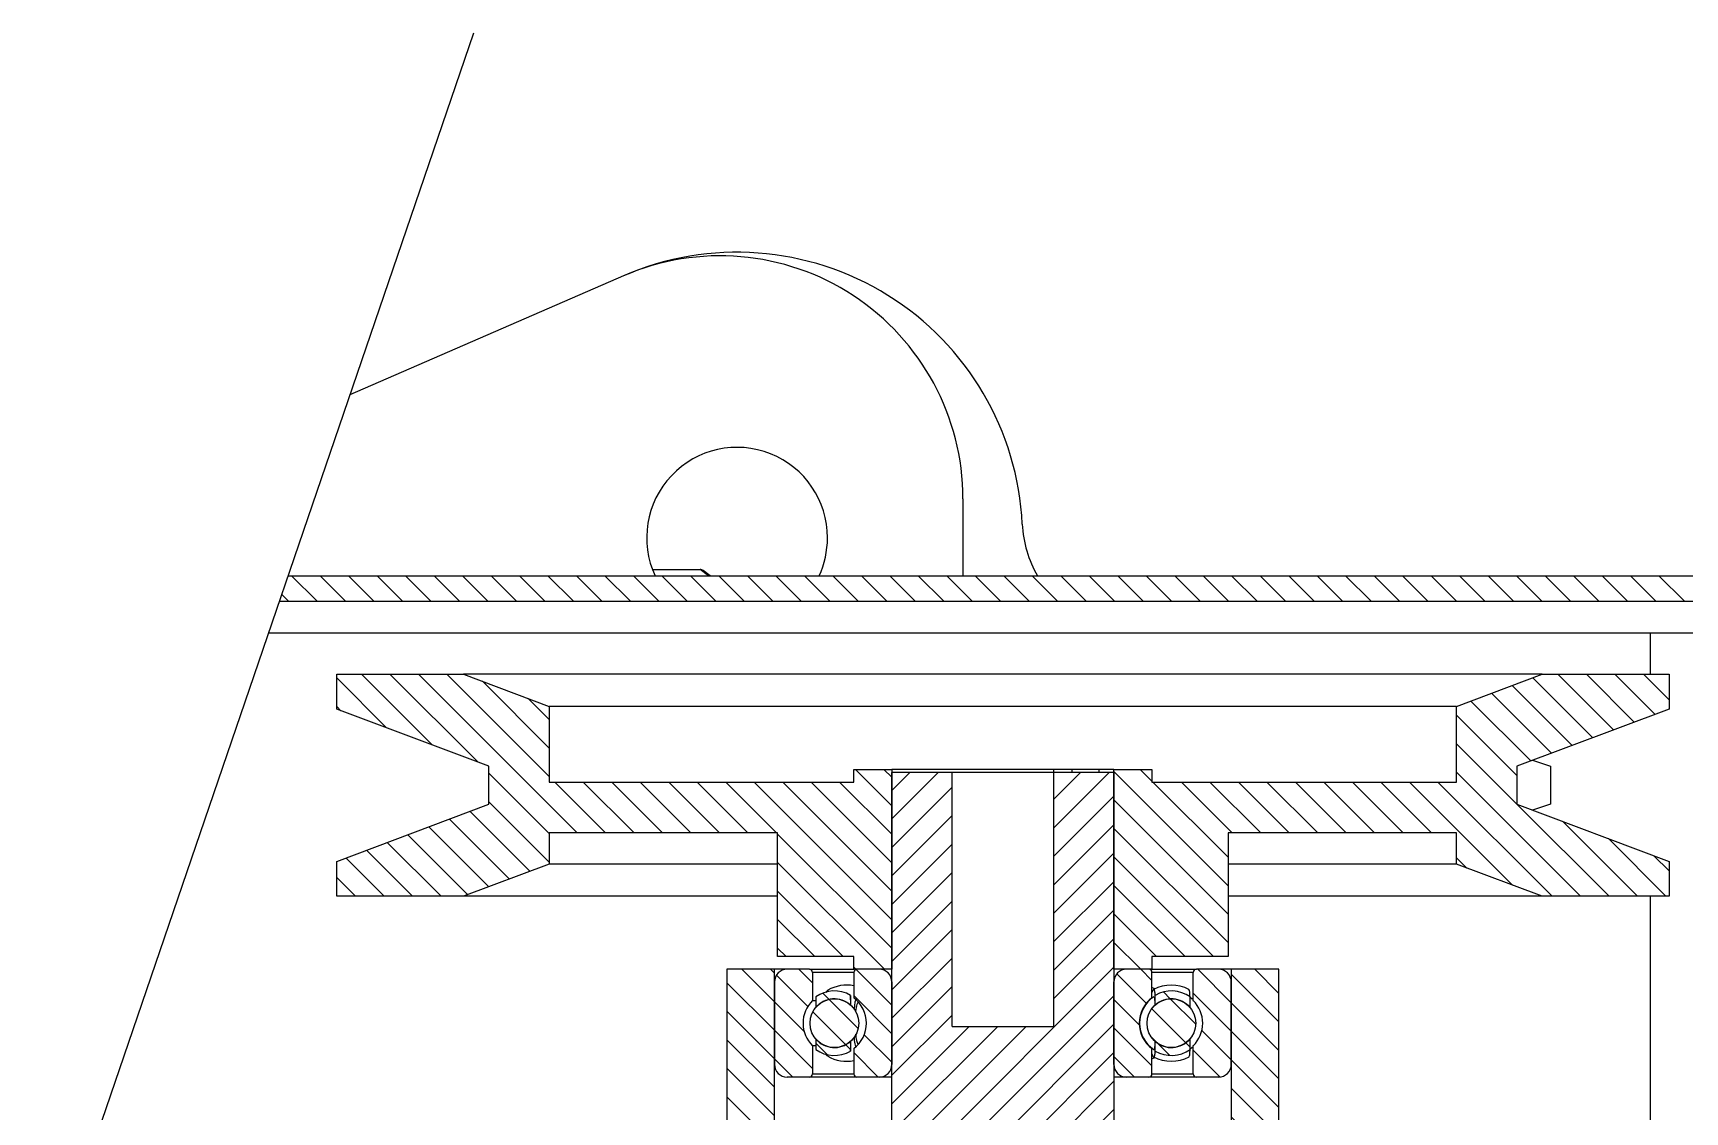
# Model space of a CAD drawing. Header units: millimetres. Extents: x -816 to 2660, y 734 to 4049.
# Drawn here: x 1217.9 to 1478.3, y 3276.7 to 3446.7 of the extents above; entities that cross this region are included whole.
import ezdxf

# ---------------------------------------------------------------- set-up
doc = ezdxf.new("R2010")
doc.units = ezdxf.units.MM
pattern_1 = [(315, (-58.5098, 5724.5555), (2.245064, 2.245064), [])]

msp = doc.modelspace()

# ---------------------------------------------------------------- hatches: boundary and pattern name
at = {"linetype": 'Continuous', "lineweight": 18}
h = msp.add_hatch(dxfattribs=at)
h.set_pattern_fill('ANSI31', color=3, angle=270, style=0)
h.set_pattern_definition(pattern_1)
h.paths.add_polyline_path([(1347.32, 3328.64), (1299.32, 3328.64), (1299.32, 3340.57), (1285.82, 3345.64), (1265.82, 3345.64), (1265.82, 3340.14), (1289.82, 3331.14), (1289.82, 3325.14), (1265.82, 3316.14), (1265.82, 3310.64), (1285.82, 3310.64), (1299.32, 3315.7), (1299.32, 3320.64), (1335.32, 3320.64), (1335.32, 3301.14), (1347.32, 3301.14), (1347.32, 3299.14), (1353.32, 3299.14), (1353.32, 3330.64), (1347.32, 3330.64)], flags=0)
h = msp.add_hatch(dxfattribs=at)
h.set_pattern_fill('ANSI31', color=3, angle=270, style=0)
h.set_pattern_definition(pattern_1)
h.paths.add_polyline_path([(1442.32, 3328.64), (1394.32, 3328.64), (1394.32, 3330.64), (1388.32, 3330.64), (1388.32, 3299.14), (1394.32, 3299.14), (1394.32, 3301.14), (1406.32, 3301.14), (1406.32, 3320.64), (1442.32, 3320.64), (1442.32, 3315.7), (1455.82, 3310.64), (1475.82, 3310.64), (1475.82, 3316.14), (1451.82, 3325.14), (1451.82, 3331.14), (1475.82, 3340.14), (1475.82, 3345.64), (1455.82, 3345.64), (1442.32, 3340.57)], flags=0)
h = msp.add_hatch(dxfattribs=at)
h.set_pattern_fill('ANSI31', color=2, style=0)
h.set_pattern_definition([(45, (-186.9378, 0), (-2.245064, 2.245064), [])])
h.paths.add_polyline_path([(1353.32, 3154.14), (1388.32, 3154.14), (1388.32, 3330.14), (1378.82, 3330.14), (1378.82, 3290.14), (1362.82, 3290.14), (1362.82, 3330.14), (1353.32, 3330.14)], flags=0)
h = msp.add_hatch(dxfattribs=at)
h.set_pattern_fill('ANSI31', angle=270, style=0)
h.set_pattern_definition(pattern_1)
h.paths.add_polyline_path([(1330.82, 3184.14), (1334.82, 3184.14), (1334.82, 3227.14), (1339.32, 3227.14), (1339.32, 3256.14), (1334.82, 3256.14), (1334.82, 3299.14), (1327.32, 3299.14), (1327.32, 3249.14), (1324.32, 3249.14), (1324.32, 3179.14), (1330.82, 3179.14)], flags=0)
h = msp.add_hatch(dxfattribs=at)
h.set_pattern_fill('ANSI31', angle=270, style=0)
h.set_pattern_definition(pattern_1)
edge = h.paths.add_edge_path(flags=0)
edge.add_arc((1336.82, 3297.14), 2, 90, 180)
edge.add_line((1334.82, 3297.14), (1334.82, 3284.14))
edge.add_arc((1336.82, 3284.14), 2, 180, 270)
edge.add_line((1336.82, 3282.14), (1340.32, 3282.14))
edge.add_arc((1340.32, 3282.64), 0.5, 270, 360)
edge.add_line((1340.82, 3282.64), (1340.82, 3287.06))
edge.add_arc((1344.32, 3290.64), 5, 134.427, 225.573, ccw=False)
edge.add_line((1340.82, 3294.21), (1340.82, 3298.64))
edge.add_arc((1340.32, 3298.64), 0.5, 0, 90)
edge.add_line((1340.32, 3299.14), (1336.82, 3299.14))
h = msp.add_hatch(dxfattribs=at)
h.set_pattern_fill('ANSI31', angle=270, style=0)
h.set_pattern_definition(pattern_1)
edge = h.paths.add_edge_path(flags=0)
edge.add_line((1353.32, 3284.14), (1353.32, 3297.14))
edge.add_arc((1351.32, 3297.14), 2, 0, 90)
edge.add_line((1351.32, 3299.14), (1347.82, 3299.14))
edge.add_arc((1347.82, 3298.64), 0.5, 90, 180)
edge.add_line((1347.32, 3298.64), (1347.32, 3294.64))
edge.add_arc((1344.32, 3290.64), 5, -53.1301, 53.1301, ccw=False)
edge.add_line((1347.32, 3286.64), (1347.32, 3282.64))
edge.add_arc((1347.82, 3282.64), 0.5, 180, 270)
edge.add_line((1347.82, 3282.14), (1351.32, 3282.14))
edge.add_arc((1351.32, 3284.14), 2, 270, 360)
h = msp.add_hatch(dxfattribs=at)
h.set_pattern_fill('ANSI31', angle=270, style=0)
h.set_pattern_definition(pattern_1)
edge = h.paths.add_edge_path(flags=0)
edge.add_line((1388.32, 3297.14), (1388.32, 3284.14))
edge.add_arc((1390.32, 3284.14), 2, 180, 270)
edge.add_line((1390.32, 3282.14), (1393.82, 3282.14))
edge.add_arc((1393.82, 3282.64), 0.5, 270, 360)
edge.add_line((1394.32, 3282.64), (1394.32, 3286.64))
edge.add_arc((1397.32, 3290.64), 5, 126.8699, 233.1301, ccw=False)
edge.add_line((1394.32, 3294.64), (1394.32, 3298.64))
edge.add_arc((1393.82, 3298.64), 0.5, 0, 90)
edge.add_line((1393.82, 3299.14), (1390.32, 3299.14))
edge.add_arc((1390.32, 3297.14), 2, 90, 180)
h = msp.add_hatch(dxfattribs=at)
h.set_pattern_fill('ANSI31', angle=270, style=0)
h.set_pattern_definition(pattern_1)
edge = h.paths.add_edge_path(flags=0)
edge.add_arc((1404.82, 3284.14), 2, 270, 360)
edge.add_line((1406.82, 3284.14), (1406.82, 3297.14))
edge.add_arc((1404.82, 3297.14), 2, 0, 90)
edge.add_line((1404.82, 3299.14), (1401.32, 3299.14))
edge.add_arc((1401.32, 3298.64), 0.5, 90, 180)
edge.add_line((1400.82, 3298.64), (1400.82, 3294.21))
edge.add_arc((1397.32, 3290.64), 5, -45.573, 45.573, ccw=False)
edge.add_line((1400.82, 3287.06), (1400.82, 3282.64))
edge.add_arc((1401.32, 3282.64), 0.5, 180, 270)
edge.add_line((1401.32, 3282.14), (1404.82, 3282.14))
h = msp.add_hatch(dxfattribs=at)
h.set_pattern_fill('ANSI31', angle=270, style=0)
h.set_pattern_definition(pattern_1)
h.paths.add_polyline_path([(1402.32, 3227.14), (1406.82, 3227.14), (1406.82, 3184.14), (1410.82, 3184.14), (1410.82, 3179.14), (1417.32, 3179.14), (1417.32, 3249.14), (1414.32, 3249.14), (1414.32, 3299.14), (1406.82, 3299.14), (1406.82, 3256.14), (1402.32, 3256.14)], flags=0)
h = msp.add_hatch(dxfattribs=at)
h.set_pattern_fill('ANSI31', angle=270, style=0)
h.set_pattern_definition(pattern_1)
edge = h.paths.add_edge_path(flags=0)
edge.add_arc((1344.26, 3290.64), 3.84, 270, 630)
h = msp.add_hatch(dxfattribs=at)
h.set_pattern_fill('ANSI31', angle=270, style=0)
h.set_pattern_definition(pattern_1)
edge = h.paths.add_edge_path(flags=0)
edge.add_line((1341.32, 3294.77), (1341.32, 3293.11))
edge.add_arc((1344.26, 3290.64), 3.84, 48.2556, 139.9796, ccw=False)
edge.add_line((1346.82, 3293.5), (1346.82, 3295.02))
edge.add_arc((1344.26, 3290.64), 5.08, 59.7362, 125.4282)
h = msp.add_hatch(dxfattribs=at)
h.set_pattern_fill('ANSI31', angle=270, style=0)
h.set_pattern_definition(pattern_1)
edge = h.paths.add_edge_path(flags=0)
edge.add_arc((1397.38, 3290.64), 3.84, 270, 630)
h = msp.add_hatch(dxfattribs=at)
h.set_pattern_fill('ANSI31', angle=270, style=0)
h.set_pattern_definition(pattern_1)
edge = h.paths.add_edge_path(flags=0)
edge.add_line((1394.82, 3295.02), (1394.82, 3293.5))
edge.add_arc((1397.38, 3290.64), 3.84, 40.0204, 131.7444, ccw=False)
edge.add_line((1400.32, 3293.11), (1400.32, 3294.77))
edge.add_arc((1397.38, 3290.64), 5.08, 54.5718, 120.2638)
h = msp.add_hatch(dxfattribs=at)
h.set_pattern_fill('ANSI31', angle=270, style=0)
h.set_pattern_definition(pattern_1)
edge = h.paths.add_edge_path(flags=0)
edge.add_line((1346.82, 3286.25), (1346.82, 3287.77))
edge.add_arc((1344.26, 3290.64), 3.84, 220.0204, 311.7444, ccw=False)
edge.add_line((1341.32, 3288.16), (1341.32, 3286.5))
edge.add_arc((1344.26, 3290.64), 5.08, 234.5718, 300.2638)
h = msp.add_hatch(dxfattribs=at)
h.set_pattern_fill('ANSI31', angle=270, style=0)
h.set_pattern_definition(pattern_1)
edge = h.paths.add_edge_path(flags=0)
edge.add_line((1400.32, 3286.5), (1400.32, 3288.16))
edge.add_arc((1397.38, 3290.64), 3.84, 228.2556, 319.9796, ccw=False)
edge.add_line((1394.82, 3287.77), (1394.82, 3286.25))
edge.add_arc((1397.38, 3290.64), 5.08, 239.7362, 305.4282)

# ---------------------------------------------------------------- linework, layer by layer
at = {"color": 5}
msp.add_line((1287.38, 3446.69), (1217.95, 3243.58), dxfattribs=at)
at = {"color": 7, "linetype": 'Continuous', "lineweight": 25}
for p, q in [((1311, 3408.41), (1267.89, 3389.68)), ((1364.53, 3373.3), (1364.53, 3361.14)), ((1315.59, 3362.14), (1323.08, 3362.14)), ((1324.7, 3361.14), (1323.58, 3361.97)), ((1258.13, 3361.14), (1516.65, 3361.14)), ((1256.77, 3357.14), (1518.65, 3357.14)), ((1255.06, 3352.14), (1501.04, 3352.14)), ((1472.85, 3352.14), (1472.85, 3345.64)), ((1265.82, 3340.14), (1265.82, 3345.64)), ((1265.82, 3345.64), (1285.82, 3345.64)), ((1285.82, 3345.64), (1299.32, 3340.57)), ((1455.82, 3345.64), (1285.82, 3345.64)), ((1442.32, 3340.57), (1455.82, 3345.64)), ((1455.82, 3345.64), (1475.82, 3345.64)), ((1475.82, 3345.64), (1475.82, 3340.14)), ((1289.82, 3331.14), (1265.82, 3340.14)), ((1442.32, 3340.57), (1299.32, 3340.57)), ((1299.32, 3340.57), (1299.32, 3328.64)), ((1442.32, 3328.64), (1442.32, 3340.57)), ((1475.82, 3340.14), (1451.82, 3331.14)), ((1289.82, 3325.14), (1289.82, 3331.14)), ((1347.32, 3328.64), (1347.32, 3330.64)), ((1347.32, 3330.64), (1353.32, 3330.64)), ((1353.32, 3330.64), (1353.32, 3299.14)), ((1378.8, 3330.64), (1353.32, 3330.64)), ((1378.8, 3330.64), (1378.8, 3330.14)), ((1381.72, 3330.64), (1378.8, 3330.64)), ((1381.72, 3330.14), (1381.72, 3330.64)), ((1386.02, 3330.64), (1381.72, 3330.64)), ((1386.02, 3330.14), (1386.02, 3330.64)), ((1388.32, 3330.64), (1386.02, 3330.64)), ((1388.32, 3299.14), (1388.32, 3330.64)), ((1388.32, 3330.64), (1394.32, 3330.64)), ((1394.32, 3330.64), (1394.32, 3328.64)), ((1451.82, 3331.14), (1451.82, 3325.14)), ((1454.32, 3332.07), (1457.13, 3331.14)), ((1457.13, 3331.14), (1457.13, 3325.14)), ((1299.32, 3328.64), (1347.32, 3328.64)), ((1353.32, 3154.14), (1353.32, 3330.14)), ((1362.82, 3330.14), (1353.32, 3330.14)), ((1362.82, 3290.14), (1362.82, 3330.14)), ((1378.82, 3330.14), (1362.82, 3330.14)), ((1378.82, 3330.14), (1378.82, 3290.14)), ((1388.32, 3330.14), (1378.82, 3330.14)), ((1388.32, 3330.14), (1388.32, 3154.14)), ((1394.32, 3328.64), (1442.32, 3328.64)), ((1265.82, 3316.14), (1289.82, 3325.14)), ((1451.82, 3325.14), (1475.82, 3316.14)), ((1457.13, 3325.14), (1454.32, 3324.2)), ((1299.32, 3320.64), (1299.32, 3315.7)), ((1335.32, 3320.64), (1299.32, 3320.64)), ((1335.32, 3301.14), (1335.32, 3320.64)), ((1406.32, 3320.64), (1406.32, 3301.14)), ((1442.32, 3320.64), (1406.32, 3320.64)), ((1442.32, 3315.7), (1442.32, 3320.64)), ((1265.82, 3310.64), (1265.82, 3316.14)), ((1299.32, 3315.7), (1285.82, 3310.64)), ((1335.32, 3315.7), (1299.32, 3315.7)), ((1442.32, 3315.7), (1406.32, 3315.7)), ((1455.82, 3310.64), (1442.32, 3315.7)), ((1475.82, 3316.14), (1475.82, 3310.64)), ((1285.82, 3310.64), (1265.82, 3310.64)), ((1335.32, 3310.64), (1285.82, 3310.64)), ((1455.82, 3310.64), (1406.32, 3310.64)), ((1475.82, 3310.64), (1455.82, 3310.64)), ((1472.85, 3310.64), (1472.85, 3267.14)), ((1327.32, 3299.14), (1327.32, 3249.14)), ((1334.82, 3299.14), (1327.32, 3299.14)), ((1334.82, 3256.14), (1334.82, 3299.14)), ((1336.82, 3299.14), (1334.82, 3299.14)), ((1347.32, 3301.14), (1335.32, 3301.14)), ((1340.32, 3299.14), (1336.82, 3299.14)), ((1340.32, 3299.14), (1347.32, 3299.14)), ((1347.32, 3299.14), (1347.32, 3301.14)), ((1353.32, 3299.14), (1347.32, 3299.14)), ((1351.32, 3299.14), (1347.82, 3299.14)), ((1394.32, 3299.14), (1388.32, 3299.14)), ((1393.82, 3299.14), (1390.32, 3299.14)), ((1406.32, 3301.14), (1394.32, 3301.14)), ((1394.32, 3301.14), (1394.32, 3299.14)), ((1394.32, 3299.14), (1401.32, 3299.14)), ((1404.82, 3299.14), (1401.32, 3299.14)), ((1406.82, 3299.14), (1404.82, 3299.14)), ((1406.82, 3299.14), (1406.82, 3256.14)), ((1414.32, 3299.14), (1406.82, 3299.14)), ((1414.32, 3249.14), (1414.32, 3299.14)), ((1334.82, 3297.14), (1334.82, 3284.14)), ((1340.82, 3298.64), (1340.82, 3294.21)), ((1347.32, 3298.64), (1347.32, 3294.64)), ((1353.32, 3297.14), (1353.32, 3284.14)), ((1388.32, 3284.14), (1388.32, 3297.14)), ((1394.32, 3294.64), (1394.32, 3298.64)), ((1400.82, 3294.21), (1400.82, 3298.64)), ((1406.82, 3284.14), (1406.82, 3297.14)), ((1340.82, 3294.21), (1341.32, 3294.21)), ((1341.32, 3294.77), (1341.32, 3293.11)), ((1346.82, 3295.02), (1346.82, 3293.5)), ((1394.82, 3293.5), (1394.82, 3295.02)), ((1400.32, 3293.11), (1400.32, 3294.77)), ((1400.65, 3294.42), (1400.32, 3294.68)), ((1400.74, 3294.21), (1400.82, 3294.21)), ((1362.82, 3290.14), (1378.82, 3290.14)), ((1341.32, 3287.06), (1340.82, 3287.06)), ((1340.82, 3287.06), (1340.82, 3282.64)), ((1341.32, 3288.16), (1341.32, 3286.5)), ((1346.82, 3287.77), (1346.82, 3286.25)), ((1347.32, 3286.64), (1347.32, 3282.64)), ((1394.32, 3282.64), (1394.32, 3286.64)), ((1394.82, 3286.25), (1394.82, 3287.77)), ((1400.32, 3286.5), (1400.32, 3288.16)), ((1400.32, 3286.59), (1400.65, 3286.85)), ((1400.82, 3287.06), (1400.74, 3287.06)), ((1400.82, 3282.64), (1400.82, 3287.06)), ((1340.32, 3282.14), (1336.82, 3282.14)), ((1347.82, 3282.14), (1340.32, 3282.14)), ((1351.32, 3282.14), (1347.82, 3282.14)), ((1353.32, 3282.14), (1351.32, 3282.14)), ((1390.32, 3282.14), (1388.32, 3282.14)), ((1393.82, 3282.14), (1390.32, 3282.14)), ((1401.32, 3282.14), (1393.82, 3282.14)), ((1404.82, 3282.14), (1401.32, 3282.14))]:
    msp.add_line(p, q, dxfattribs=at)
at = {"color": 8, "linetype": 'Continuous', "lineweight": 25}
for p, q in [((1324.42, 3361.14), (1323.08, 3362.14)), ((1347.32, 3298.64), (1340.82, 3298.64)), ((1400.82, 3298.64), (1394.32, 3298.64)), ((1340.82, 3282.64), (1347.32, 3282.64)), ((1394.32, 3282.64), (1400.82, 3282.64))]:
    msp.add_line(p, q, dxfattribs=at)
at = {"color": 7, "linetype": 'Continuous', "lineweight": 18}
for p, q in [((1258.71, 3361.14), (1262.71, 3357.14)), ((1263.2, 3361.14), (1267.2, 3357.14)), ((1267.69, 3361.14), (1271.69, 3357.14)), ((1272.18, 3361.14), (1276.18, 3357.14)), ((1276.67, 3361.14), (1280.67, 3357.14)), ((1281.16, 3361.14), (1285.16, 3357.14)), ((1285.65, 3361.14), (1289.65, 3357.14)), ((1290.14, 3361.14), (1294.14, 3357.14)), ((1294.63, 3361.14), (1298.63, 3357.14)), ((1299.12, 3361.14), (1303.12, 3357.14)), ((1303.61, 3361.14), (1307.61, 3357.14)), ((1308.1, 3361.14), (1312.1, 3357.14)), ((1312.59, 3361.14), (1316.59, 3357.14)), ((1317.08, 3361.14), (1321.08, 3357.14)), ((1321.57, 3361.14), (1325.57, 3357.14)), ((1326.06, 3361.14), (1330.06, 3357.14)), ((1330.55, 3361.14), (1334.55, 3357.14)), ((1335.04, 3361.14), (1339.04, 3357.14)), ((1339.53, 3361.14), (1343.53, 3357.14)), ((1344.02, 3361.14), (1348.02, 3357.14)), ((1348.51, 3361.14), (1352.51, 3357.14)), ((1353, 3361.14), (1357, 3357.14)), ((1357.49, 3361.14), (1361.49, 3357.14)), ((1361.98, 3361.14), (1365.98, 3357.14)), ((1366.47, 3361.14), (1370.47, 3357.14)), ((1370.96, 3361.14), (1374.96, 3357.14)), ((1375.45, 3361.14), (1379.45, 3357.14)), ((1379.94, 3361.14), (1383.94, 3357.14)), ((1384.43, 3361.14), (1388.43, 3357.14)), ((1388.92, 3361.14), (1392.92, 3357.14)), ((1393.41, 3361.14), (1397.41, 3357.14)), ((1397.9, 3361.14), (1401.9, 3357.14)), ((1402.39, 3361.14), (1406.39, 3357.14)), ((1406.88, 3361.14), (1410.88, 3357.14)), ((1411.37, 3361.14), (1415.37, 3357.14)), ((1415.87, 3361.14), (1419.87, 3357.14)), ((1420.36, 3361.14), (1424.36, 3357.14)), ((1424.85, 3361.14), (1428.85, 3357.14)), ((1429.34, 3361.14), (1433.34, 3357.14)), ((1433.83, 3361.14), (1437.83, 3357.14)), ((1438.32, 3361.14), (1442.32, 3357.14)), ((1442.81, 3361.14), (1446.81, 3357.14)), ((1447.3, 3361.14), (1451.3, 3357.14)), ((1451.79, 3361.14), (1455.79, 3357.14)), ((1456.28, 3361.14), (1460.28, 3357.14)), ((1460.77, 3361.14), (1464.77, 3357.14)), ((1465.26, 3361.14), (1469.26, 3357.14)), ((1469.75, 3361.14), (1473.75, 3357.14)), ((1474.24, 3361.14), (1478.24, 3357.14)), ((1257.14, 3358.22), (1258.22, 3357.14))]:
    msp.add_line(p, q, dxfattribs=at)
at = {"color": 7, "linetype": 'Continuous', "lineweight": 25, "flags": 128}
for points in [[(1394.8, 3296.05), (1394.77, 3296.07), (1394.32, 3296.26)], [(1394.32, 3285.01), (1394.79, 3285.21), (1394.8, 3285.22)]]:
    msp.add_lwpolyline(points, dxfattribs=at)
at = {"color": 7, "linetype": 'Continuous', "lineweight": 25}
for centre in [(1344.26, 3290.64), (1397.38, 3290.64)]:
    msp.add_circle(centre, 3.84, dxfattribs=at)
for centre, radius, start, end in [((1328.93, 3367.14), 45, 2.7294, 113.4828), ((1326.25, 3373.3), 38.28, 0, 113.4828), ((1328.93, 3367.14), 14.25, 0, 204.9011), ((1328.93, 3367.14), 14.25, 335.0989, 0), ((1391.86, 3370.14), 18, 182.7294, 210), ((1336.82, 3297.14), 2, 90, 180), ((1340.32, 3298.64), 0.5, 0, 90), ((1347.82, 3298.64), 0.5, 90, 180), ((1351.32, 3297.14), 2, 0, 90), ((1390.32, 3297.14), 2, 90, 180), ((1393.82, 3298.64), 0.5, 0, 90), ((1401.32, 3298.64), 0.5, 90, 180), ((1404.82, 3297.14), 2, 0, 90), ((1346.22, 3290.64), 6, 79.4374, 119.8734), ((1397.38, 3290.64), 6, 62.5081, 117.7474), ((1344.32, 3290.64), 5, 134.427, 225.573), ((1344.26, 3290.64), 5.08, 59.7362, 125.4282), ((1344.26, 3290.64), 3.84, 48.2556, 139.9796), ((1344.32, 3290.64), 5, 306.8699, 53.1301), ((1397.32, 3290.64), 5, 126.8699, 233.1301), ((1397.38, 3290.64), 5, 123.801, 180), ((1397.38, 3290.64), 5.08, 54.5718, 120.2638), ((1397.38, 3290.64), 3.84, 40.0204, 131.7444), ((1397.32, 3290.64), 5, 314.427, 45.573), ((1397.38, 3290.64), 5, 180, 236.4554), ((1344.26, 3290.64), 3.84, 220.0204, 311.7444), ((1344.26, 3290.64), 5.08, 234.5718, 300.2638), ((1397.38, 3290.64), 3.84, 228.2556, 319.9796), ((1397.38, 3290.64), 5.08, 239.7362, 305.4282), ((1336.82, 3284.14), 2, 180, 270), ((1346.22, 3290.64), 6, 240.13, 280.5626), ((1351.32, 3284.14), 2, 270, 0), ((1390.32, 3284.14), 2, 180, 270), ((1397.38, 3290.64), 6, 242.2137, 297.7487), ((1404.82, 3284.14), 2, 270, 0), ((1340.32, 3282.64), 0.5, 270, 0), ((1347.82, 3282.64), 0.5, 180, 270), ((1393.82, 3282.64), 0.5, 270, 0), ((1401.32, 3282.64), 0.5, 180, 270)]:
    msp.add_arc(centre, radius, start, end, dxfattribs=at)
msp.add_ellipse((1321.03, 3355.14), major_axis=(-2.32, -6.96), ratio=0.328366, start_param=3.032754, end_param=3.250431, dxfattribs=at)
msp.add_ellipse((1321.03, 3355.14), major_axis=(-2.32, -6.96), ratio=0.328366, start_param=3.032754, end_param=3.250431, dxfattribs=at)
for points, knots in [([(1343.26, 3295.8), (1343.21, 3295.79), (1343.07, 3295.78), (1342.99, 3295.6), (1342.93, 3295.49)], [0, 0, 0, 0, 0.402532, 1, 1, 1, 1]), ([(1346.86, 3293.42), (1346.84, 3293.9), (1346.82, 3294.5), (1346.82, 3294.94), (1346.82, 3295.02)], [0, 0, 0, 0, 0.806559, 1, 1, 1, 1]), ([(1347.61, 3294.35), (1347.56, 3294.18), (1347.44, 3293.74), (1347.39, 3293.14), (1347.37, 3292.78)], [0, 0, 0, 0, 0.404636, 1, 1, 1, 1]), ([(1347.97, 3294.01), (1347.91, 3293.88), (1347.74, 3293.5), (1347.63, 3292.92), (1347.6, 3292.49), (1347.6, 3292.48)], [0, 0, 0, 0, 0.326984, 0.980173, 1, 1, 1, 1]), ([(1394.82, 3295.02), (1394.81, 3295.26), (1394.8, 3295.79), (1394.67, 3296.04), (1394.48, 3295.91), (1394.35, 3295.56), (1394.32, 3295.48)], [0, 0, 0, 0, 0.264917, 0.589074, 0.898783, 1, 1, 1, 1]), ([(1394.82, 3293.5), (1394.81, 3293.78), (1394.81, 3294.36), (1394.74, 3294.82), (1394.64, 3294.78), (1394.6, 3294.76)], [0, 0, 0, 0, 0.338533, 0.71582, 1, 1, 1, 1]), ([(1400.32, 3294.77), (1400.31, 3295.06), (1400.31, 3295.71), (1400.2, 3295.87), (1400.15, 3295.96)], [0, 0, 0, 0, 0.456732, 1, 1, 1, 1]), ([(1392.56, 3291.87), (1392.56, 3291.88), (1392.54, 3291.92), (1392.54, 3291.98), (1392.53, 3292.02)], [0, 0, 0, 0, 0.202601, 1, 1, 1, 1]), ([(1347.6, 3288.89), (1347.64, 3288.55), (1347.7, 3287.93), (1347.87, 3287.52), (1347.94, 3287.34)], [0, 0, 0, 0, 0.544515, 1, 1, 1, 1]), ([(1346.82, 3286.25), (1346.82, 3286.26), (1346.82, 3286.6), (1346.84, 3287.1), (1346.86, 3287.74), (1346.86, 3287.87)], [0, 0, 0, 0, 0.029282, 0.792995, 1, 1, 1, 1]), ([(1347.36, 3288.48), (1347.37, 3288.29), (1347.41, 3287.7), (1347.53, 3287.25), (1347.6, 3286.95)], [0, 0, 0, 0, 0.326206, 1, 1, 1, 1]), ([(1394.32, 3285.79), (1394.34, 3285.73), (1394.47, 3285.36), (1394.65, 3285.24), (1394.8, 3285.44), (1394.81, 3285.99), (1394.82, 3286.25)], [0, 0, 0, 0, 0.070341, 0.394221, 0.70366, 1, 1, 1, 1]), ([(1394.6, 3286.52), (1394.64, 3286.5), (1394.73, 3286.44), (1394.8, 3286.85), (1394.82, 3287.39), (1394.82, 3287.73), (1394.82, 3287.77)], [0, 0, 0, 0, 0.256876, 0.605305, 0.959761, 1, 1, 1, 1]), ([(1400.13, 3285.38), (1400.18, 3285.41), (1400.29, 3285.46), (1400.32, 3286.01), (1400.32, 3286.45), (1400.32, 3286.5)], [0, 0, 0, 0, 0.364182, 0.924464, 1, 1, 1, 1]), ([(1342.9, 3285.75), (1342.9, 3285.74), (1342.99, 3285.55), (1343.13, 3285.52), (1343.27, 3285.5)], [0, 0, 0, 0, 0.048458, 1, 1, 1, 1])]:
    msp.add_open_spline(points, degree=3, knots=knots, dxfattribs=at)

doc.saveas('drawing.dxf')
